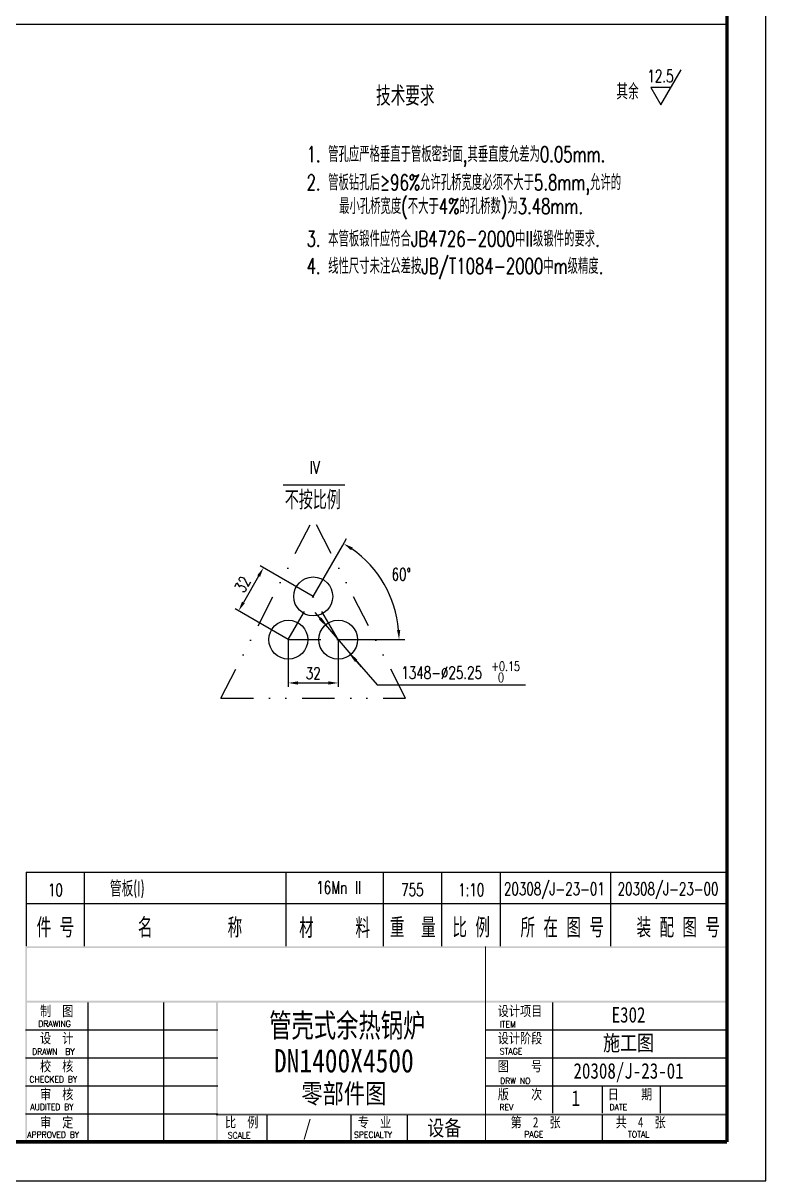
# Model space of a CAD drawing. Extents: x -28112 to -2231, y -2720 to 15724.
# Drawn here: x -5093 to -2231, y 6814 to 11272 of the extents above; entities that cross this region are included whole.
import ezdxf
from ezdxf.enums import TextEntityAlignment as Align

# ---------------------------------------------------------------- set-up
doc = ezdxf.new("R2010")
doc.units = 0
doc.header["$LTSCALE"] = 250
doc.header["$MEASUREMENT"] = 0
doc.linetypes.add('DASHED', pattern=[0.75, 0.5, -0.25])
doc.linetypes.add('DIVIDE', pattern=[1.25, 0.5, -0.25, 0, -0.25, 0, -0.25])
doc.layers.get('0').update_dxf_attribs({"linetype": 'CONTINUOUS'})
doc.layers.get('DEFPOINTS').update_dxf_attribs({"linetype": 'CONTINUOUS'})
for name, color, linetype in [('1', 7, 'CONTINUOUS'), ('2', 1, 'CONTINUOUS'), ('4', 2, 'DASHED'), ('6', 2, 'DIVIDE'), ('66666', 1, 'CONTINUOUS')]:
    doc.layers.add(name, color=color, linetype=linetype)
doc.styles.add('DSHZ', font='romans.shx', dxfattribs={"width": 0.7, "height": 4, "bigfont": 'hz1.shx'})
doc.styles.add('HZ', font='isocp.shx', dxfattribs={"width": 0.75, "bigfont": 'hztxt.shx'})
doc.styles.add('HZ1', font='romans.shx', dxfattribs={"width": 0.7, "bigfont": 'hz1.shx'})
doc.styles.add('ROMANC', font='romanc')
doc.styles.get("Standard").update_dxf_attribs({"font": 'txt.shx', "width": 0.75})
doc.styles.add('STYLE1', font='SimSun.ttf', dxfattribs={"width": 0.8})
doc.dimstyles.new('STANDARD$0', dxfattribs={"dimscale": 15, "dimtxt": 3, "dimasz": 2.5, "dimexe": 1, "dimexo": 0, "dimgap": 1, "dimtad": 1, "dimdec": 0, "dimzin": 0, "dimdsep": 46, "dimtxsty": 'Standard', "dimcen": 0.09, "dimclrd": 7, "dimclre": 7, "dimclrt": 7, "dimadec": 0, "dimazin": 0, "dimtfac": 1, "dimtdec": 0, "dimtmove": 0, "dimatfit": 2, "dimfxl": 0, "dimtolj": 1, "dimtzin": 0, "dimarcsym": 0})
doc.dimstyles.new('STANDARD$2', dxfattribs={"dimscale": 15, "dimtxt": 3.2, "dimasz": 2.5, "dimexe": 1.5, "dimexo": 0, "dimgap": 1.2, "dimtad": 2, "dimtih": 1, "dimtoh": 1, "dimdec": 0, "dimzin": 0, "dimdsep": 46, "dimtxsty": 'HZ1', "dimcen": 0, "dimclrd": 7, "dimclre": 7, "dimclrt": 7, "dimadec": 0, "dimazin": 0, "dimtfac": 1.6, "dimtdec": 0, "dimtmove": 0, "dimatfit": 0, "dimfxl": 0, "dimtolj": 1, "dimtzin": 0, "dimarcsym": 0})

# ---------------------------------------------------------------- blocks, each defined once
blk = doc.blocks.new('*D13')
at = {"color": 7, "linetype": 'ByBlock'}
for p, q in [((28060.5, 9994.2), (28060.5, 9812.3)), ((28252.5, 9994.2), (28252.5, 9812.3)), ((28098, 9827.3), (28215, 9827.3))]:
    blk.add_line(p, q, dxfattribs=at)
for points in [[(28098, 9833.5), (28098, 9821), (28060.5, 9827.3)], [(28215, 9833.5), (28215, 9821), (28252.5, 9827.3)]]:
    blk.add_solid(points, dxfattribs=at)
at = {"layer": 'DEFPOINTS', "color": 0, "linetype": 'ByBlock'}
for p in [(28060.5, 9994.2), (28252.5, 9994.2), (28252.5, 9827.3)]:
    blk.add_point(p, dxfattribs=at)
at = {"color": 7, "linetype": 'ByBlock', "insert": (28156.5, 9864.8), "char_height": 45, "attachment_point": 5}
blk.add_mtext('\\A1;32', dxfattribs=at)
blk = doc.blocks.new('*D225')
at = {"color": 7, "linetype": 'ByBlock'}
for p, q in [((-3862.1, 9259.5), (-3846, 9287.4)), ((-3878.7, 8898.4), (-3621.5, 8898.4))]:
    blk.add_line(p, q, dxfattribs=at)
blk.add_arc((-4070.7, 8898.4), 426.7, 5.0368, 54.9519, dxfattribs=at)
for points in [[(-3829, 9242.5), (-3822.3, 9253), (-3857.3, 9267.9)], [(-3639.4, 8936.1), (-3651.9, 8935.6), (-3644, 8898.4)]]:
    blk.add_solid(points, dxfattribs=at)
at = {"layer": 'DEFPOINTS', "color": 0, "linetype": 'ByBlock'}
for p in [(-3862.1, 9259.5), (-3974.7, 9064.6), (-3669.7, 9044.3), (-4070.7, 8898.4), (-3878.7, 8898.4)]:
    blk.add_point(p, dxfattribs=at)
at = {"color": 7, "linetype": 'ByBlock', "insert": (-3635.3, 9149.8), "char_height": 48, "attachment_point": 5, "style": 'HZ1'}
blk.add_mtext('\\A1;60°', dxfattribs=at)
blk = doc.blocks.new('*D14')
at = {"color": 7, "linetype": 'ByBlock'}
for p, q in [((28156.6, 10160.5), (27951.9, 10278.7)), ((27946.2, 10238.7), (27887.6, 10137.4)), ((28060.5, 9994.2), (27855.9, 10112.4))]:
    blk.add_line(p, q, dxfattribs=at)
for points in [[(27940.7, 10241.8), (27951.6, 10235.6), (27964.9, 10271.2)], [(27882.2, 10140.5), (27893.1, 10134.3), (27868.9, 10104.9)]]:
    blk.add_solid(points, dxfattribs=at)
at = {"layer": 'DEFPOINTS', "color": 0, "linetype": 'ByBlock'}
for p in [(28156.6, 10160.5), (27868.9, 10104.9), (28060.5, 9994.2)]:
    blk.add_point(p, dxfattribs=at)
at = {"color": 7, "linetype": 'ByBlock', "insert": (27884.4, 10206.8), "char_height": 45, "attachment_point": 5, "rotation": 59.9887}
blk.add_mtext('\\A1;32', dxfattribs=at)
blk = doc.blocks.new('JT')
at = {"layer": '1'}
for p, q in [((-6.04, 0), (0, 0)), ((-3, 0.3), (0, 0)), ((-3, 0.3), (-3, -0.3)), ((-3, -0.3), (0, 0))]:
    blk.add_line(p, q, dxfattribs=at)

msp = doc.modelspace()

# ---------------------------------------------------------------- linework, layer by layer
for p, q in [((-2230.7, 6814.1), (-2230.7, 15724.1)), ((-14845.7, 6814.1), (-2230.7, 6814.1))]:
    msp.add_line(p, q)
at = {"linetype": 'ByBlock'}
for p, q in [((-3934.6, 8963.1), (-3941.5, 8971)), ((-3927.7, 8955.2), (-3829.7, 8841.7)), ((-3822.8, 8833.7), (-3727.8, 8723.8))]:
    msp.add_line(p, q, dxfattribs=at)
at = {"const_width": 13.5}
for points in [[(-2380.7, 6964.1), (-2380.7, 15574.1), (-14470.7, 15574.1), (-14470.7, 6964.1)], [(-14470.7, 6964.1), (-2380.7, 6964.1)]]:
    msp.add_lwpolyline(points, dxfattribs=at)
at = {"layer": '1', "color": 1}
msp.add_line((-14470.7, 11269.1), (-2380.7, 11269.1), dxfattribs=at)
at = {"layer": '1'}
for p, q in [((-2634.9, 10957.7), (-2557.3, 11092.1)), ((-2673.7, 11024.9), (-2634.9, 10957.7)), ((-2596.1, 11024.9), (-2673.7, 11024.9)), ((-3974.7, 9064.6), (-3862.1, 9259.5)), ((-3727.8, 8723.8), (-3157.3, 8723.8)), ((-4855.7, 7717.5), (-4855.7, 8002.6)), ((-4078.6, 7717.5), (-4078.6, 8002.6)), ((-3703.6, 7717.5), (-3703.6, 8002.6)), ((-3478.6, 7717.5), (-3478.6, 8002.6)), ((-3253.6, 7717.5), (-3253.6, 8002.6)), ((-2828, 7717.5), (-2828, 8002.6))]:
    msp.add_line(p, q, dxfattribs=at)
at = {"layer": '2'}
for p, q in [((-4090.2, 9494.5), (-3853.3, 9494.5)), ((-5080.7, 8002.6), (-5080.7, 7717.5)), ((-5080.7, 8002.5), (-2380.7, 8002.5)), ((-5080.7, 8002.5), (-2380.7, 8002.5)), ((-5079, 8002.5), (-2379, 8002.5)), ((-5080.7, 7882.5), (-2380.7, 7882.5))]:
    msp.add_line(p, q, dxfattribs=at)
for centre in [(-3974.7, 9064.7), (-4070.7, 8898.4), (-3878.7, 8898.4)]:
    msp.add_circle(centre, 75, dxfattribs=at)
at = {"layer": '4'}
for p, q in [((-4070.7, 8898.4), (-3974.7, 9064.7)), ((-3878.7, 8898.4), (-3974.7, 9064.7)), ((-4070.7, 8898.4), (-4012.2, 8999.7)), ((-4070.7, 8898.4), (-3878.7, 8898.4))]:
    msp.add_line(p, q, dxfattribs=at)
at = {"layer": '6'}
for p, q in [((-4330.5, 8673.4), (-3974.7, 9364.7)), ((-3618.9, 8673.4), (-3974.7, 9364.7)), ((-4330.5, 8673.4), (-3618.9, 8673.4))]:
    msp.add_line(p, q, dxfattribs=at)
at = {"layer": '6', "color": 7, "linetype": 'Continuous'}
for p, q in [((-4843.7, 7500.7), (-4843.7, 6964.1)), ((-4552.3, 7500.7), (-4552.3, 6964.1)), ((-3052.8, 7500.7), (-3052.8, 7075.2)), ((-5084, 7396.1), (-4342.3, 7396.1)), ((-3310.7, 7396.1), (-2380.7, 7396.1)), ((-5084, 7288.1), (-4342.3, 7288.1)), ((-3310.7, 7288.1), (-2380.7, 7288.1)), ((-5084, 7180.1), (-4342.3, 7180.1)), ((-3310.7, 7180.1), (-2380.7, 7180.1)), ((-2860.5, 7075.2), (-2860.5, 7180.1)), ((-2636.4, 7075.2), (-2636.4, 7180.1)), ((-5084, 7072.1), (-4342.3, 7072.1))]:
    msp.add_line(p, q, dxfattribs=at)
for points, const_width in [([(-3310.7, 6964.1), (-3310.7, 7717.5)], 4.5), ([(-4349, 7068.5), (-2380.7, 7068.5)], 3.75)]:
    msp.add_lwpolyline(points, dxfattribs=dict(at, const_width=const_width))
at = {"layer": '66666', "color": 7}
for p, q in [((-4152.3, 6964.1), (-4152.3, 7068.5)), ((-3828.2, 6964.1), (-3828.2, 7068.5)), ((-3611.8, 6964.1), (-3611.8, 7068.5)), ((-2860.7, 6964.1), (-2860.7, 7068.5))]:
    msp.add_line(p, q, dxfattribs=at)
at = {"layer": '66666', "color": 7, "const_width": 4.5}
for points in [[(-2380.7, 7717.5), (-2380.7, 6964.1)], [(-5084, 6964.1), (-2380.7, 6964.1)]]:
    msp.add_lwpolyline(points, dxfattribs=at)
at = {"layer": '66666', "color": 7}
for points in [[(-5084, 6964.1), (-5084, 7714.1), (-5077.3, 6964.1), (-5077.3, 7714.1)], [(-5080.7, 7717.5), (-2380.7, 7717.5), (-5080.7, 7710.7), (-2380.7, 7710.7)], [(-5080.7, 7507.5), (-2380.7, 7507.5), (-5080.7, 7500.7), (-2380.7, 7500.7)], [(-4349, 6964.1), (-4349, 7504.1), (-4342.3, 6964.1), (-4342.3, 7504.1)], [(-4349, 7075.2), (-2384, 7075.2), (-4349, 7068.5), (-2384, 7068.5)]]:
    msp.add_solid(points, dxfattribs=at)
at = {"layer": 'DEFPOINTS', "color": 0, "linetype": 'ByBlock'}
for p in [(-3927.7, 8955.2), (-3829.7, 8841.7)]:
    msp.add_point(p, dxfattribs=at)

# ---------------------------------------------------------------- block references
at = {"linetype": 'ByBlock', "xscale": 10.5, "yscale": 10.5, "zscale": 10.5}
for p, rotation in [((-3927.7, 8955.2), 310.8331325929539), ((-3829.7, 8841.7), 130.8331325929539)]:
    msp.add_blockref('JT', p, dxfattribs=dict(at, rotation=rotation))

# ---------------------------------------------------------------- texts
at = {"color": 2, "linetype": 'ByBlock', "width": 0.75}
msp.add_text('IV', height=48, dxfattribs=at).set_placement((-3969.1, 9561.5), align=Align.MIDDLE)
at = {"layer": '1'}
for s, height, style, width, p in [('12.5', 48, 'HZ1', 0.7, (-2687.2, 11044.8)), ('技术要求', 75, 'HZ', 0.75, (-3732.6, 10954.7)), ('其', 60, 'HZ', 0.75, (-2806.9, 10978.5)), ('余', 60, 'HZ1', 0.7, (-2760.7, 10978.5)), ('1. 管孔应严格垂直于管板密封面,其垂直度允差为0.05mm.', 60, 'DSHZ', 0.7, (-4000.1, 10737.7)), ('2. 管板钻孔后≥96%允许孔桥宽度必须不大于5.8mm,允许的', 60, 'DSHZ', 0.7, (-4000.1, 10629)), ('    最小孔桥宽度(不大于4%的孔桥数)为3.48mm.', 60, 'DSHZ', 0.7, (-4000.1, 10537.6)), ('3. 本管板锻件应符合JB4726-2000中II级锻件的要求.', 60, 'DSHZ', 0.7, (-4000.1, 10412)), ('4. 线性尺寸未注公差按JB/T1084-2000中m级精度.', 60, 'DSHZ', 0.7, (-4000.1, 10307)), ('+0.15', 36, 'HZ1', 0.75, (-3288.8, 8777.8)), ('0', 36, 'HZ1', 0.75, (-3262.5, 8734.5)), ('管板(I)', 60, 'HZ', 0.75, (-4758, 7908.9))]:
    msp.add_text(s, height=height, dxfattribs=dict(at, style=style, width=width)).set_placement(p)
for s, height, style, width, p in [('不按比例', 72, 'HZ', 0.75, (-3976.3, 9400)), (' 管壳式余热锅炉', 90, 'STYLE1', 0.7, (-3865, 7367.6)), ('E302', 60, 'STYLE1', 0.8, (-2759.7, 7423.6)), ('施工图', 60, 'STYLE1', 0.8, (-2759.7, 7315.4)), ('DN1400X4500', 90, 'STYLE1', 0.8, (-3856.7, 7231.6)), ('20308/J-23-01', 60, 'STYLE1', 0.8, (-2759.7, 7207.6)), ('零部件图', 75, 'STYLE1', 0.8, (-3856.7, 7112.8)), ('1', 60, 'STYLE1', 0.8, (-2963.1, 7102.7)), ('/', 60, 'STYLE1', 0.8, (-3998.2, 6987.7)), ('设备', 60, 'STYLE1', 0.8, (-3469.6, 6987.7))]:
    msp.add_text(s, height=height, dxfattribs=dict(at, style=style, width=width)).set_placement(p, align=Align.CENTER)
at = {"layer": '1', "width": 0.7}
msp.add_text('1348-%%C25.25', height=48, dxfattribs=at).set_placement((-3635.3, 8747.2))
for s, p in [('10', (-4968.2, 7910.1)), ('16Mn II', (-3876.9, 7919.9))]:
    msp.add_text(s, height=48, dxfattribs=at).set_placement(p, align=Align.CENTER)
for s, p in [('755', (-3592.8, 7935)), ('1:10', (-3366.1, 7935)), ('20308/J-23-01', (-3045.6, 7935)), ('20308/J-23-00', (-2607.6, 7935))]:
    msp.add_text(s, height=48, dxfattribs=at).set_placement(p, align=Align.MIDDLE)
at = {"layer": '1', "style": 'HZ', "width": 0.75}
for s, p in [('件 号', (-4968.2, 7792.5)), ('名         称', (-4449.3, 7792.5)), ('材     料', (-3892.4, 7791.1)), ('重  量', (-3591.1, 7792.5)), ('比 例', (-3366.1, 7792.5)), ('所 在 图 号', (-3015.5, 7792.5)), ('装 配 图 号', (-2568.2, 7792.5))]:
    msp.add_text(s, height=75, dxfattribs=at).set_placement(p, align=Align.MIDDLE)
at = {"layer": '6', "color": 7, "linetype": 'Continuous', "style": 'STYLE1', "width": 0.8}
for s, p in [('制  图', (-5027.5, 7448.6)), ('设计项目', (-3263.7, 7448.5)), ('设  计', (-5027.5, 7344)), ('设计阶段', (-3263.7, 7343.9)), ('校  核', (-5027.5, 7236)), ('图    号', (-3263.7, 7235.9)), ('审  核', (-5027.5, 7128)), ('版    次', (-3263.7, 7127.9)), ('日    期', (-2839.7, 7127.9)), ('审  定', (-5027.5, 7020)), ('比  例', (-4314.5, 7020)), ('专  业', (-3802.8, 7020)), ('第  2  张', (-3214, 7020)), ('共  4  张', (-2809.4, 7020))]:
    msp.add_text(s, height=39.27, dxfattribs=at).set_placement(p)
at = {"layer": '66666', "color": 7, "style": 'ROMANC', "width": 0.9}
for s, p in [('DRAWING', (-5034.1, 7406.9)), ('ITEM', (-3256, 7405.1)), ('DRAWN  BY', (-5058, 7299.3)), ('STAGE', (-3256, 7300.5)), ('CHECKED BY', (-5068.3, 7192.8)), ('DRW NO', (-3254.6, 7187.1)), ('AUDITED BY', (-5064.9, 7086.3)), ('REV', (-3257.3, 7085.8)), ('DATE', (-2833.3, 7085.8)), ('APPROVED BY', (-5076.8, 6979.4)), ('SCALE', (-4304.1, 6977.3)), ('SPECIALTY', (-3817.7, 6979.4)), ('PAGE', (-3161.2, 6980.9)), ('TOTAL', (-2761.9, 6980.9))]:
    msp.add_text(s, height=24, dxfattribs=at).set_placement(p)

# ---------------------------------------------------------------- dimensions: what is measured, and where the dimension line sits
at = {"layer": '1'}
dim = msp.add_angular_dim_2l(base=(-3669.7, 9044.3), line1=((-4070.7, 8898.4), (-3878.7, 8898.4)), line2=((-3974.7, 9064.6), (-3862.1, 9259.5)), dimstyle='STANDARD$2', dxfattribs=at)
dim.commit()
dim.dimension.update_dxf_attribs({"geometry": '*D225', "text_midpoint": (-3635.3, 9149.8)})
dim = msp.add_aligned_dim(p1=(-3974.7, 9064.6), p2=(-4070.7, 8898.4), distance=-221.3, text='32', dimstyle='STANDARD$0', dxfattribs=at)
dim.commit()
dim.dimension.update_dxf_attribs({"geometry": '*D14', "text_midpoint": (-4246.8, 9111), "insert": (-32131.3, -1095.8)})
dim = msp.add_linear_dim(base=(-3878.7, 8731.4), p1=(-4070.7, 8898.4), p2=(-3878.7, 8898.4), text='32', dimstyle='STANDARD$0', dxfattribs=at)
dim.commit()
dim.dimension.update_dxf_attribs({"geometry": '*D13', "text_midpoint": (-3974.7, 8768.9), "insert": (-32131.3, -1095.8)})

doc.saveas('drawing.dxf')
